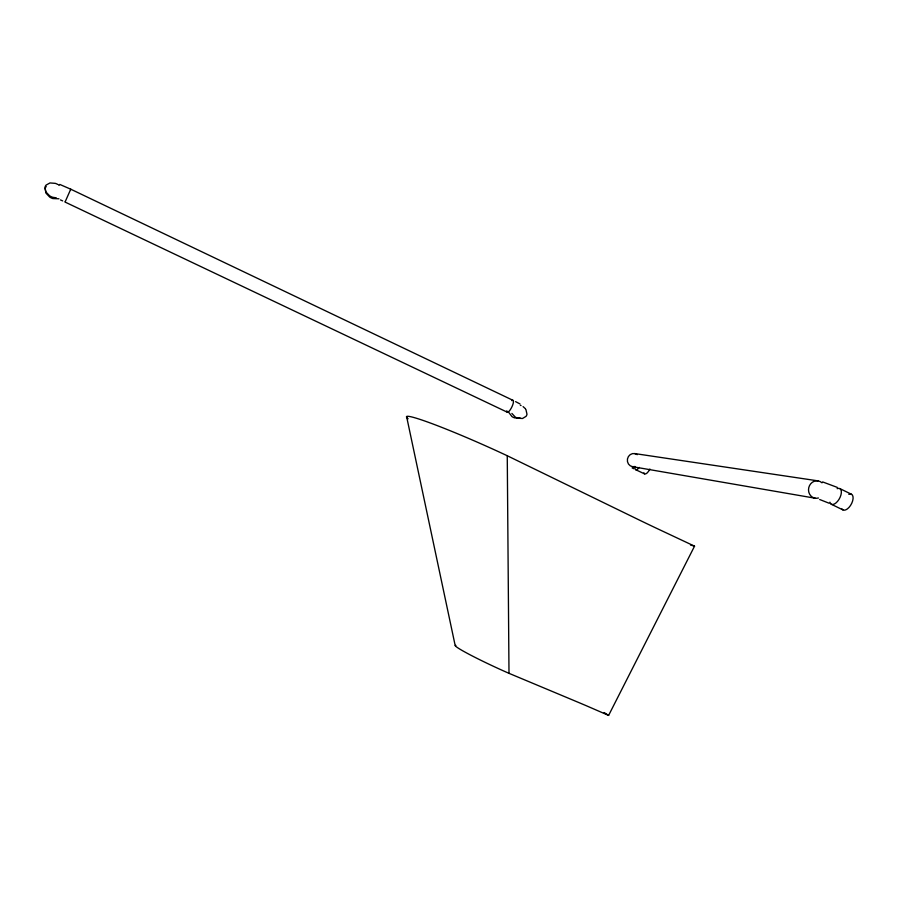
<?xml version="1.0" encoding="UTF-8"?>
<svg xmlns="http://www.w3.org/2000/svg" width="898" height="898" viewBox="0 0 898 898"><rect width="100%" height="100%" fill="white"/><g stroke="black" fill="none" stroke-linecap="round" stroke-linejoin="round"><path stroke-width="1.35" d="M70.549 190.006L70.751 189.197L59.784 184.427M455.903 645.381A44.844 2.784 24.9 0 0 508.998 673.332L576.393 701.54A181.722 12.044 25.4 0 1 587.124 706.086L608.608 715.414L694.547 546.164L654.653 527.407A396.512 30.386 22.8 0 1 639.937 520.346L507.258 455.746A83.514 5.511 24 0 0 408.107 418.782M65.251 201.601L70.751 189.197L512.983 400.328M520.088 417.929L514.711 417.896A11.45 10.967 -82.1 0 1 511.983 416.605L508.212 411.699M58.954 198.772L52.836 198.559A12.628 12.19 36.1 0 1 49.716 197.077L46 193.193L45.136 188.771A5.399 5.208 35.4 0 1 46.191 186.492M64.937 201.994L507.291 412.204M56.316 197.852L52.735 197.279A12.729 12.28 36.2 0 1 49.592 195.786L45.843 191.88L44.979 187.424A5.444 5.253 35.5 0 1 46.045 185.123L49.962 182.945L55.306 183.36A12.729 12.291 35.2 0 1 57.697 184.404M634.65 453.557L817.999 480.868M632.596 466.679L815.227 498.222M690.528 545.03L694.547 546.164M822.613 481.912L837.273 487.389M819.638 499.49L829.146 503.239M60.447 199.906L62.669 200.905M635.694 469.699L644.472 473.852M831.211 504.205L842.896 509.884M839.866 488.602L851.562 494.315M515.609 401.631L519.987 403.932M632.125 467.892L633.707 468.711M604.13 712.552L608.608 715.414M58.46 184.865L59.201 185.392M523.074 406.592L525.442 408.77M525.902 409.421L526.98 414.214A4.917 4.715 -81.5 0 1 526.015 416.369L522.546 418.479L517.854 418.244A11.528 11.045 -82.1 0 1 515.115 416.93L511.882 413.417M406.727 417.155L455.207 645.662M507.258 455.746L508.998 673.332M520.335 405.279A11.528 11.045 -81.3 0 1 521.065 405.537M511.894 400.665A6.589 1.852 -64.1 0 1 513.218 403.292A6.589 1.852 -64.1 0 1 509.413 410.88A6.589 1.852 -64.1 0 1 506.82 410.79M837.138 488.647A8.924 4.468 -61.2 0 1 841.336 492.856A8.924 4.468 -61.2 0 1 835.903 503.003A8.924 4.468 -61.2 0 1 829.898 502.184M848.801 494.338A8.901 4.535 -61.1 0 1 851.731 503.307A8.901 4.535 -61.1 0 1 841.954 508.885M818.46 497.997A8.789 8.071 -78.2 0 1 808.761 487.681A8.789 8.071 -78.2 0 1 822.007 482.821M635.111 466.522A6.645 6.264 -78.6 0 1 627.455 458.99A6.645 6.264 -78.6 0 1 637.299 454.657M639.253 467.42A6.612 2.481 -63.5 0 1 634.92 468.15M649.905 469.025A6.6 2.526 -63.5 0 1 643.933 472.808"/></g></svg>
